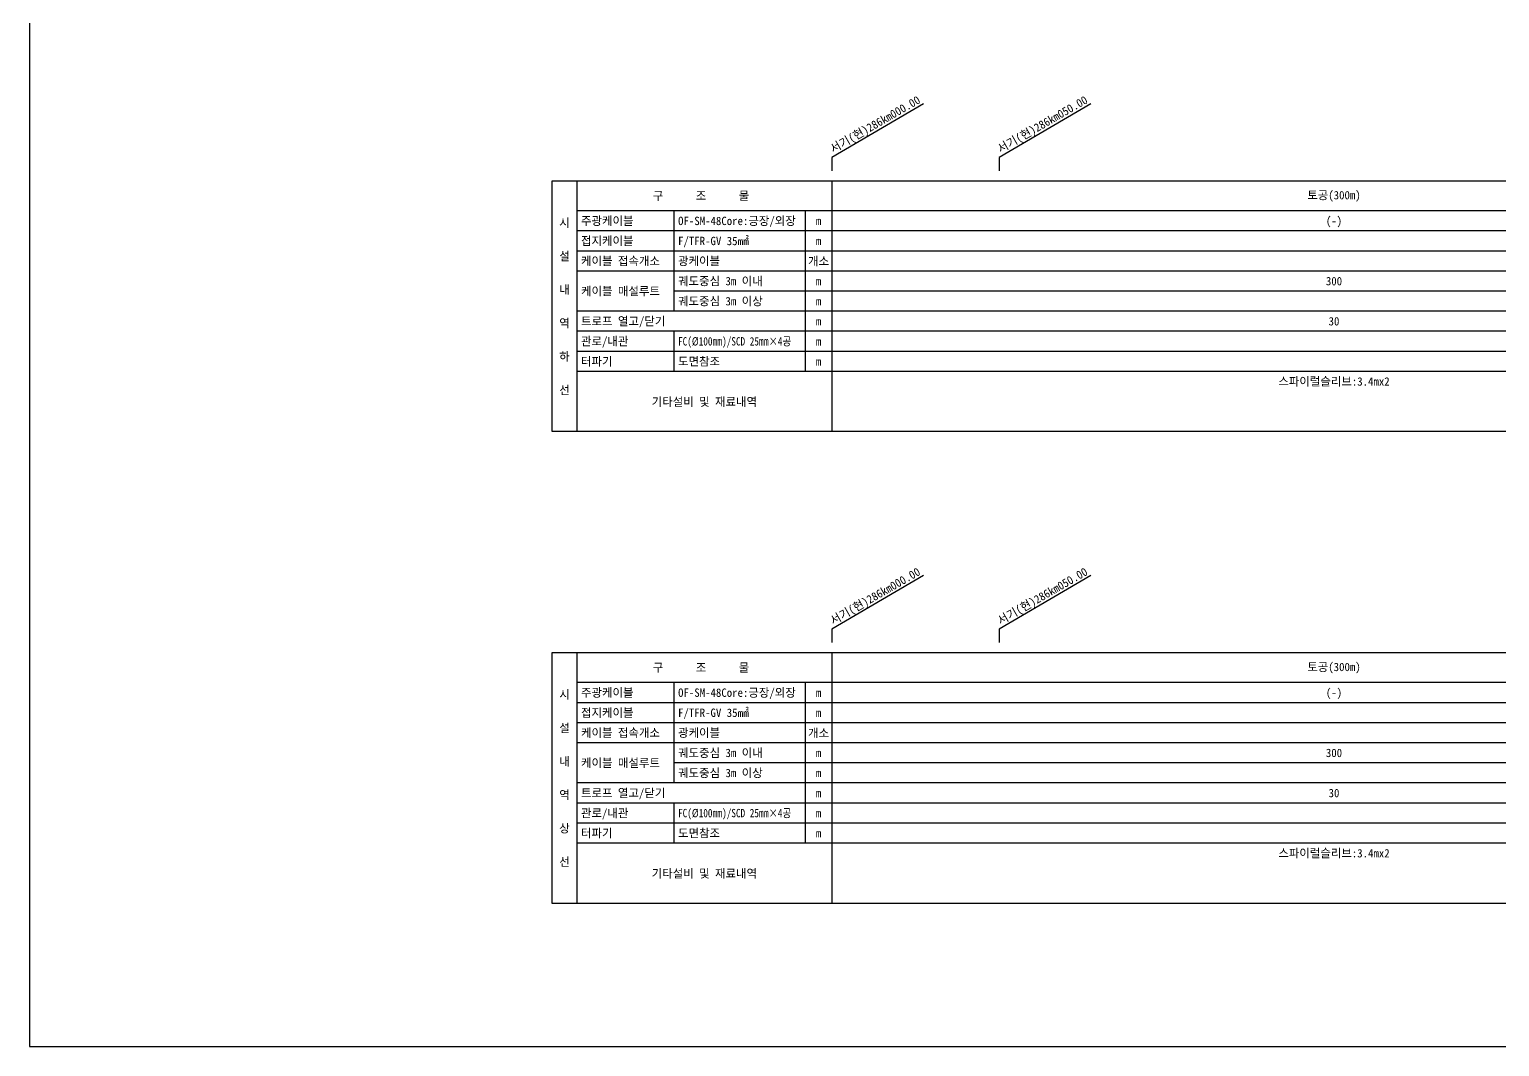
# Model space of a CAD drawing. Header units: millimetres. Extents: x 17638 to 18434, y 1103 to 1809.
# Drawn here: x 17637.9 to 18077.2, y 1103.1 to 1407.1 of the extents above; entities that cross this region are included whole.
import ezdxf
from ezdxf.enums import TextEntityAlignment as Align
from ezdxf.xclip import XClip

# ---------------------------------------------------------------- set-up
doc = ezdxf.new("R2010")
doc.units = ezdxf.units.MM
doc.header["$LTSCALE"] = 10
doc.header["$MEASUREMENT"] = 0
doc.header["$XCLIPFRAME"] = 2
for name, color, linetype in [('TT-TABL-LIN1', 4, 'Continuous'), ('TT-TABL-LIN2', 1, 'Continuous'), ('TT-TABL-TEX1', 6, 'Continuous'), ('TT-TABL-TEX2', 3, 'Continuous'), ('TZ-BASE', 253, 'Continuous'), ('TZ-LEAL', 1, 'Continuous'), ('TZ-LEAT', 3, 'Continuous')]:
    doc.layers.add(name, color=color, linetype=linetype)
doc.styles.get("Standard").update_dxf_attribs({"font": 'GulimChe.ttf'})

# ---------------------------------------------------------------- blocks, each defined once
blk = doc.blocks.new('JD-SDJKSFJK3')
at = {"layer": 'TZ-BASE'}
for p, q in [((23.74, 132.79), (42.32, -217.07)), ((23.74, 132.79), (42.32, -217.07)), ((123.88, 132.79), (142.46, -217.07))]:
    blk.add_line(p, q, dxfattribs=at)

msp = doc.modelspace()

# ---------------------------------------------------------------- linework, layer by layer
at = {"layer": 'TT-TABL-LIN1'}
for points in [[(17794.11, 1361.87), (18177.68, 1361.87), (18177.68, 1286.87), (17794.11, 1286.87)], [(17794.11, 1220.85), (18177.68, 1220.85), (18177.68, 1145.85), (17794.11, 1145.85)]]:
    msp.add_lwpolyline(points, close=True, dxfattribs=at)
at = {"layer": 'TT-TABL-LIN2'}
for p, q in [((17877.68, 1361.87), (17877.68, 1286.87)), ((17869.68, 1352.87), (17869.68, 1304.87)), ((17877.68, 1220.85), (17877.68, 1145.85)), ((17869.68, 1211.85), (17869.68, 1163.85))]:
    msp.add_line(p, q, dxfattribs=at)
for points in [[(17801.44, 1361.87), (17801.44, 1286.87)], [(18177.68, 1352.87), (17801.44, 1352.87)], [(17830.44, 1352.87), (17830.44, 1322.87)], [(18177.68, 1346.87), (17801.44, 1346.87)], [(18177.68, 1340.87), (17801.44, 1340.87)], [(18177.68, 1334.87), (17801.44, 1334.87)], [(18177.68, 1328.87), (17830.44, 1328.87)], [(18177.68, 1322.87), (17801.44, 1322.87)], [(18177.68, 1316.87), (17801.44, 1316.87)], [(17830.44, 1316.87), (17830.44, 1304.87)], [(18177.68, 1310.87), (17801.44, 1310.87)], [(18177.68, 1304.87), (17801.44, 1304.87)], [(17801.44, 1220.85), (17801.44, 1145.85)], [(18177.68, 1211.85), (17801.44, 1211.85)], [(17830.44, 1211.85), (17830.44, 1181.85)], [(18177.68, 1205.85), (17801.44, 1205.85)], [(18177.68, 1199.85), (17801.44, 1199.85)], [(18177.68, 1193.85), (17801.44, 1193.85)], [(18177.68, 1187.85), (17830.44, 1187.85)], [(18177.68, 1181.85), (17801.44, 1181.85)], [(18177.68, 1175.85), (17801.44, 1175.85)], [(17830.44, 1175.85), (17830.44, 1163.85)], [(18177.68, 1169.85), (17801.44, 1169.85)], [(18177.68, 1163.85), (17801.44, 1163.85)]]:
    msp.add_lwpolyline(points, dxfattribs=at)
at = {"layer": 'TZ-LEAL'}
msp.add_lwpolyline([(17637.89, 1103.05), (18433.89, 1103.05), (18433.89, 1619.05), (17637.89, 1619.05)], close=True, dxfattribs=at)
for points in [[(17905.07, 1384.9), (17877.68, 1368.87), (17877.68, 1364.87)], [(17955.07, 1384.9), (17927.68, 1368.87), (17927.68, 1364.87)], [(17905.07, 1243.87), (17877.68, 1227.85), (17877.68, 1223.85)], [(17955.07, 1243.87), (17927.68, 1227.85), (17927.68, 1223.85)]]:
    msp.add_lwpolyline(points, dxfattribs=at)

# ---------------------------------------------------------------- block references
at = {"layer": 'TZ-BASE'}
ref = msp.add_blockref('JD-SDJKSFJK3', (17877.68, 1490.14), dxfattribs=at)
XClip(ref).set_block_clipping_path([(-0.0661112123, 74.999970862), (299.9337722053, 75.2644158343), (300.0659946915, -74.7355260164), (0.0661112122, -74.999970862)])

# ---------------------------------------------------------------- texts
at = {"layer": 'TT-TABL-TEX1'}
for s, p in [('구      조      물', (17838.56, 1357.37)), ('시', (17797.77, 1349.37)), ('설', (17797.77, 1339.37)), ('내', (17797.77, 1329.37)), ('역', (17797.77, 1319.37)), ('하', (17797.77, 1309.37)), ('선', (17797.77, 1299.37)), ('구      조      물', (17838.56, 1216.35)), ('시', (17797.77, 1208.35)), ('설', (17797.77, 1198.35)), ('내', (17797.77, 1188.35)), ('역', (17797.77, 1178.35)), ('상', (17797.77, 1168.35)), ('선', (17797.77, 1158.35))]:
    msp.add_text(s, height=2.5, rotation=0, dxfattribs=at).set_placement(p, align=Align.MIDDLE)
at = {"layer": 'TT-TABL-TEX2'}
for p in [(18027.68, 1357.37), (18027.68, 1216.35)]:
    msp.add_text('토공(300m)', height=2.5, dxfattribs=at).set_placement(p, align=Align.MIDDLE)
for s, p in [('주광케이블', (17802.7, 1349.87)), ('OF-SM-48Core:긍장/외장', (17831.7, 1349.87)), ('접지케이블', (17802.7, 1343.87)), ('F/TFR-GV 35㎟', (17831.7, 1343.87)), ('케이블 접속개소', (17802.7, 1337.87)), ('광케이블', (17831.7, 1337.87)), ('궤도중심 3m 이내', (17831.7, 1331.87)), ('케이블 매설루트', (17802.7, 1328.87)), ('궤도중심 3m 이상', (17831.7, 1325.87)), ('트로프 열고/닫기', (17802.7, 1319.87)), ('관로/내관', (17802.7, 1313.87)), ('터파기', (17802.7, 1307.87)), ('도면참조', (17831.7, 1307.87)), ('주광케이블', (17802.7, 1208.85)), ('OF-SM-48Core:긍장/외장', (17831.7, 1208.85)), ('접지케이블', (17802.7, 1202.85)), ('F/TFR-GV 35㎟', (17831.7, 1202.85)), ('케이블 접속개소', (17802.7, 1196.85)), ('광케이블', (17831.7, 1196.85)), ('궤도중심 3m 이내', (17831.7, 1190.85)), ('케이블 매설루트', (17802.7, 1187.85)), ('궤도중심 3m 이상', (17831.7, 1184.85)), ('트로프 열고/닫기', (17802.7, 1178.85)), ('관로/내관', (17802.7, 1172.85)), ('터파기', (17802.7, 1166.85)), ('도면참조', (17831.7, 1166.85))]:
    msp.add_text(s, height=2.5, rotation=0, dxfattribs=at).set_placement(p, align=Align.MIDDLE_LEFT)
for s, p in [('m', (17873.68, 1349.87)), ('m', (17873.68, 1343.87)), ('m', (17873.68, 1343.87)), ('개소', (17873.68, 1337.87)), ('m', (17873.68, 1331.87)), ('m', (17873.68, 1325.87)), ('m', (17873.68, 1319.87)), ('m', (17873.68, 1313.87)), ('m', (17873.68, 1307.87)), ('기타설비 및 재료내역', (17839.56, 1295.87)), ('m', (17873.68, 1208.85)), ('m', (17873.68, 1202.85)), ('m', (17873.68, 1202.85)), ('개소', (17873.68, 1196.85)), ('m', (17873.68, 1190.85)), ('m', (17873.68, 1184.85)), ('m', (17873.68, 1178.85)), ('m', (17873.68, 1172.85)), ('m', (17873.68, 1166.85)), ('기타설비 및 재료내역', (17839.56, 1154.85))]:
    msp.add_text(s, height=2.5, rotation=0, dxfattribs=at).set_placement(p, align=Align.MIDDLE)
for s, p in [('(-)', (18027.68, 1349.87)), ('300', (18027.68, 1331.87)), ('30', (18027.68, 1319.87)), ('스파이럴슬리브:3.4mx2', (18027.68, 1301.87)), ('(-)', (18027.68, 1208.85)), ('300', (18027.68, 1190.85)), ('30', (18027.68, 1178.85)), ('스파이럴슬리브:3.4mx2', (18027.68, 1160.85))]:
    msp.add_text(s, height=2.5, dxfattribs=at).set_placement(p, align=Align.MIDDLE_CENTER)
at = {"layer": 'TT-TABL-TEX2', "width": 0.85}
for p in [(17831.7, 1313.87), (17831.7, 1172.85)]:
    msp.add_text('FC(Ø100㎜)/SCD 25㎜×4공', height=2.5, rotation=0, dxfattribs=at).set_placement(p, align=Align.MIDDLE_LEFT)
at = {"layer": 'TZ-LEAT'}
for s, p in [('서기(현)286km000.00', (17891.18, 1377.66)), ('서기(현)286km050.00', (17941.18, 1377.66)), ('서기(현)286km000.00', (17891.18, 1236.64)), ('서기(현)286km050.00', (17941.18, 1236.64))]:
    msp.add_text(s, height=2.5, rotation=30, dxfattribs=at).set_placement(p, align=Align.CENTER)

doc.saveas('drawing.dxf')
